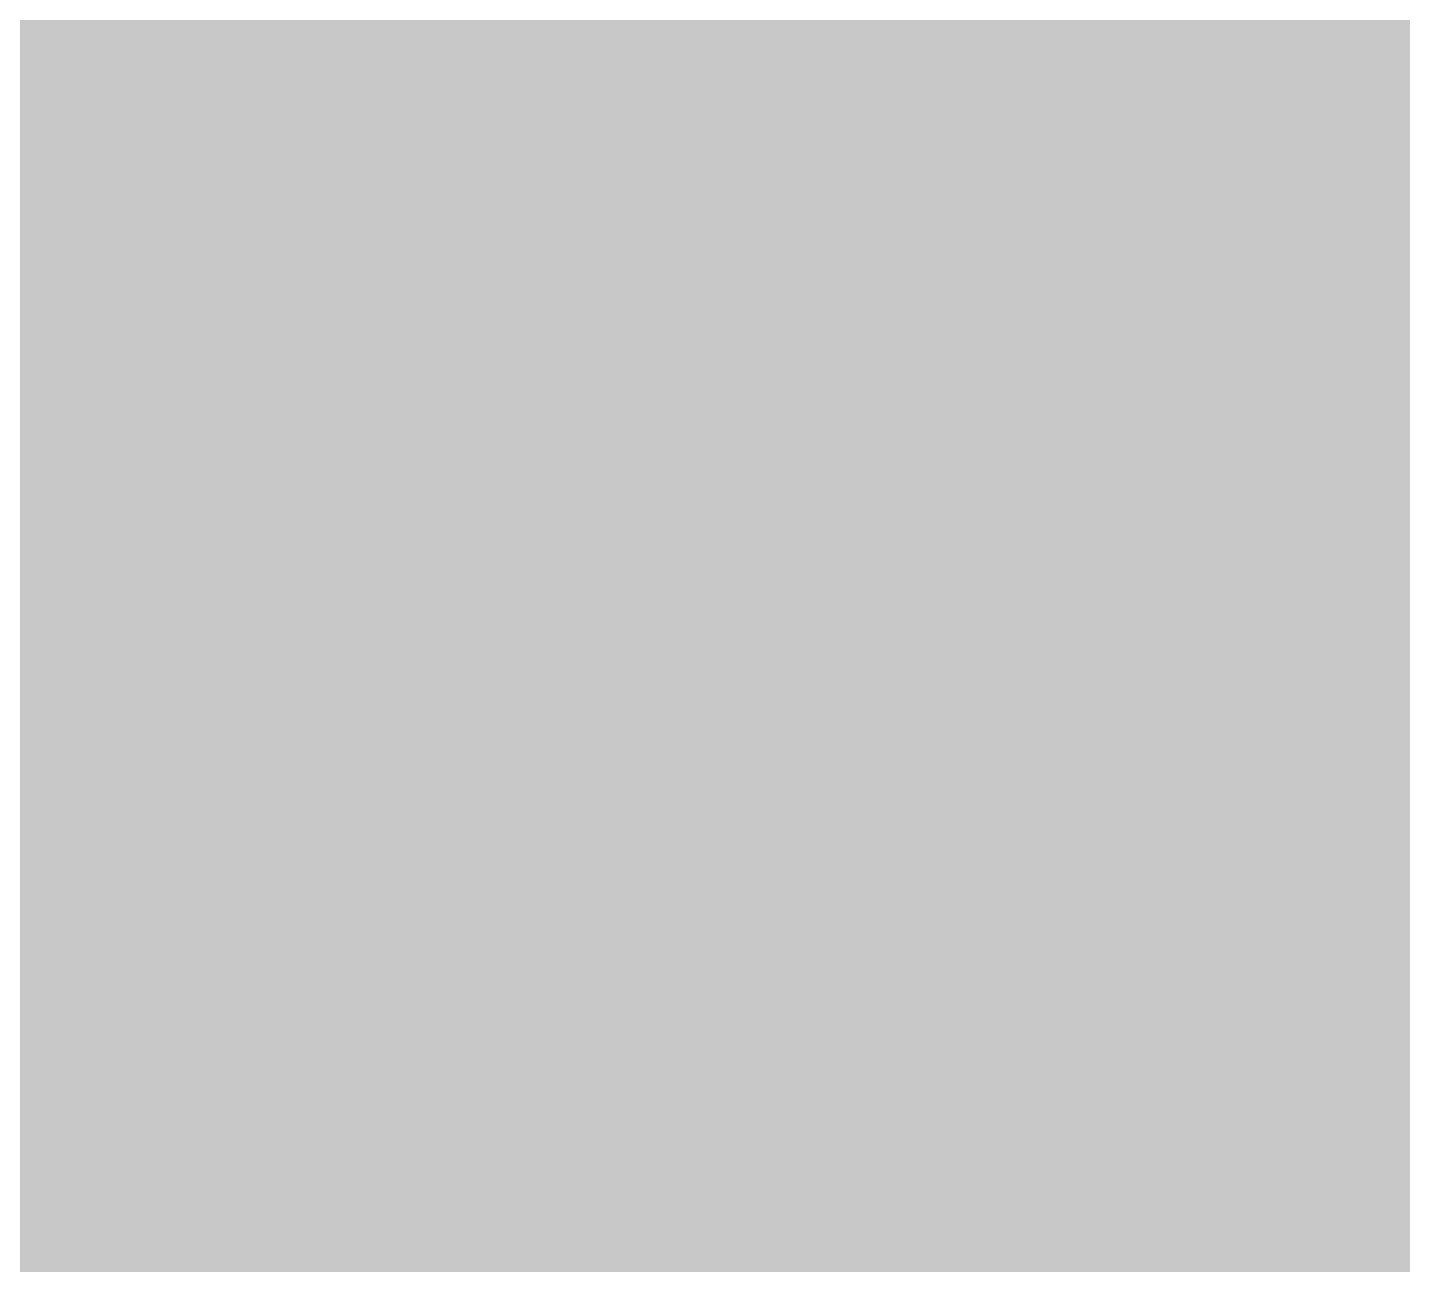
# Model space of a CAD drawing. Header units: millimetres. Extents: x -61 to 56, y -72 to 70.
# Drawn here: x 22.5138 to 22.6039, y 4.9453 to 5.0263 of the extents above; entities that cross this region are included whole.
import ezdxf

# ---------------------------------------------------------------- set-up
doc = ezdxf.new("R2010")
doc.units = ezdxf.units.MM
doc.header["$MEASUREMENT"] = 0
for name, color, linetype, true_color in [('02GND', 7, 'Continuous', 0x999966), ('03POWER', 7, 'Continuous', 0x008000), ('Bottom-Layer', 7, 'Continuous', 0x0000ff), ('Top-Layer', 7, 'Continuous', 0xff0000)]:
    doc.layers.add(name, color=color, linetype=linetype, true_color=true_color)

msp = doc.modelspace()

# ---------------------------------------------------------------- hatches: boundary and pattern name
at = {"layer": '02GND'}
msp.add_hatch(color=256, dxfattribs=at).paths.add_polyline_path([(-49.641958, 52.153259), (49.641958, 52.153259), (49.641958, -62.141984), (-49.641958, -62.141984)])
at = {"layer": '03POWER'}
msp.add_hatch(color=256, dxfattribs=at).paths.add_polyline_path([(48.498956, -56.041595), (48.581114, -56.34792), (48.805534, -56.572018), (49.111977, -56.653736), (49.418183, -56.571138), (49.641958, -56.346396), (49.641958, -62.141984), (44.192197, -62.141984), (44.392711, -61.956629), (44.492675, -61.702524), (44.4722, -61.430232), (45.189121, -61.703608), (45.949762, -61.80428), (46.713116, -61.726822), (47.43803, -61.475409), (48.085424, -61.063594), (48.620395, -60.513581), (49.014103, -59.855019), (49.245323, -59.123414), (49.30159, -58.358206), (49.179869, -57.600648), (48.886723, -56.891582), (48.437957, -56.269233), (47.857762, -55.767154), (47.177419, -55.412411), (46.433605, -55.224129), (45.66642, -55.212459), (44.917223, -55.37803), (44.226405, -55.711916), (43.631208, -56.196116), (43.16372, -56.804527), (42.849143, -57.504349), (42.704437, -58.257854), (42.737403, -59.024419), (42.946264, -59.762719), (43.319759, -60.432951), (43.837754, -60.998981), (-43.361778, -60.998981), (-43.620701, -61.056438), (-43.831019, -61.21802), (-43.95325, -61.453397), (-43.964449, -61.718382), (-43.862513, -61.963232), (-43.666579, -62.141984), (-49.641958, -62.141984), (-49.641958, -56.581913), (-49.433456, -56.797498), (-49.147571, -56.888166), (-48.852931, -56.83215), (-49.162228, -57.541189), (-49.298212, -58.302706), (-49.253431, -59.074972), (-49.03034, -59.815668), (-48.641162, -60.484205), (-48.107226, -61.043948), (-47.457789, -61.464223), (-46.72844, -61.722002), (-45.959145, -61.803157), (-45.192061, -61.703242), (-44.469224, -61.427732), (-43.830242, -60.991724), (-43.310132, -60.419111), (-42.937395, -59.74127), (-42.732456, -58.995348), (-42.706545, -58.222219), (-42.861082, -57.464249), (-43.1876, -56.762974), (-43.668204, -56.156822), (-44.27656, -55.679011), (-44.979329, -55.355722), (-45.738002, -55.204673), (-46.511004, -55.234139), (-47.255975, -55.442507), (-47.932094, -55.818358), (-48.502309, -56.341096), (-48.499795, -56.309148), (-48.498956, -56.277112), (-48.498956, 51.314963), (-19.402619, 51.314963), (-19.629487, 51.143735), (-19.754565, 50.888503), (-19.750888, 50.604294), (-19.619248, 50.352384), (-19.388026, 50.187083), (-19.657776, 49.977156), (-19.772914, 49.655322), (-19.697541, 49.321925), (-19.455158, 49.080917), (-19.68391, 48.858287), (-19.769484, 48.550767), (-19.688612, 48.241977), (-19.463285, 48.015881), (-19.154771, 47.93396), (-18.846961, 48.018489), (-18.623555, 48.246483), (-18.545299, 48.555947), (-18.633473, 48.862732), (-18.864101, 49.083418), (-18.62497, 49.324258), (-18.550889, 49.655467), (-18.664631, 49.975232), (-18.931232, 50.185259), (-18.69805, 50.349441), (-18.564558, 50.601452), (-18.55973, 50.886594), (-18.684613, 51.14298), (-18.912102, 51.314963), (48.425541, 51.314963), (48.498956, 51.241548)])
at = {"layer": 'Bottom-Layer'}
msp.add_hatch(color=256, dxfattribs=at).paths.add_polyline_path([(-49.641958, -62.141984), (-49.641958, 52.153259), (49.641958, 52.153259), (49.641958, -62.141984)])
at = {"layer": 'Top-Layer'}
msp.add_hatch(color=256, dxfattribs=at).paths.add_polyline_path([(-49.641958, -62.141984), (-49.641958, 52.153259), (49.641958, 52.153259), (49.641958, -62.141984)])

# ---------------------------------------------------------------- linework, layer by layer
at = {"layer": '02GND', "const_width": 0.0508}
msp.add_lwpolyline([(22.587904, 5.10001), (22.669916, 4.79394), (22.893975, 4.56988), (23.200046, 4.487869), (23.506116, 4.56988), (23.730176, 4.79394), (23.812187, 5.10001), (23.730176, 5.406081), (23.506116, 5.63014), (23.200046, 5.712151), (22.893975, 5.63014), (22.669916, 5.406081)], close=True, dxfattribs=at)
at = {"layer": 'Bottom-Layer', "const_width": 0.0508}
msp.add_lwpolyline([(21.109612, 8.490277), (23.626325, 5.973564), (23.437869, 5.880256), (23.334274, 5.697253), (23.062272, 5.696446), (22.817472, 5.577874), (22.648209, 5.364951), (22.587905, 5.099716), (22.648464, 4.834539), (22.817931, 4.621779), (23.062845, 4.503443), (23.334848, 4.502896), (23.460716, 4.302597), (23.684006, 4.224468), (24.21601, 4.224468), (24.259329, 4.227097), (24.302011, 4.234947), (24.619184, 4.093234), (24.9624, 4.146939), (25.221123, 4.378766)], dxfattribs=at)
at = {"layer": 'Top-Layer', "const_width": 0.0508}
msp.add_lwpolyline([(25.041384, 5.208151), (24.75427, 5.309745), (24.453734, 5.260408), (24.21417, 5.072353), (24.094878, 4.792129), (24.125388, 4.489102), (24.080899, 4.495033), (24.03606, 4.497015), (23.30547, 4.497015), (23.579138, 4.619379), (23.761889, 4.857011), (23.809896, 5.15292), (23.711645, 5.43614), (23.490698, 5.638748), (23.200046, 5.712151), (22.909393, 5.638748), (22.688447, 5.43614), (22.590195, 5.15292), (22.638202, 4.857011), (22.820954, 4.619379), (23.094621, 4.497015), (22.83606, 4.497015), (22.57041, 4.422045), (22.383147, 4.219257)], dxfattribs=at)

doc.saveas('drawing.dxf')
